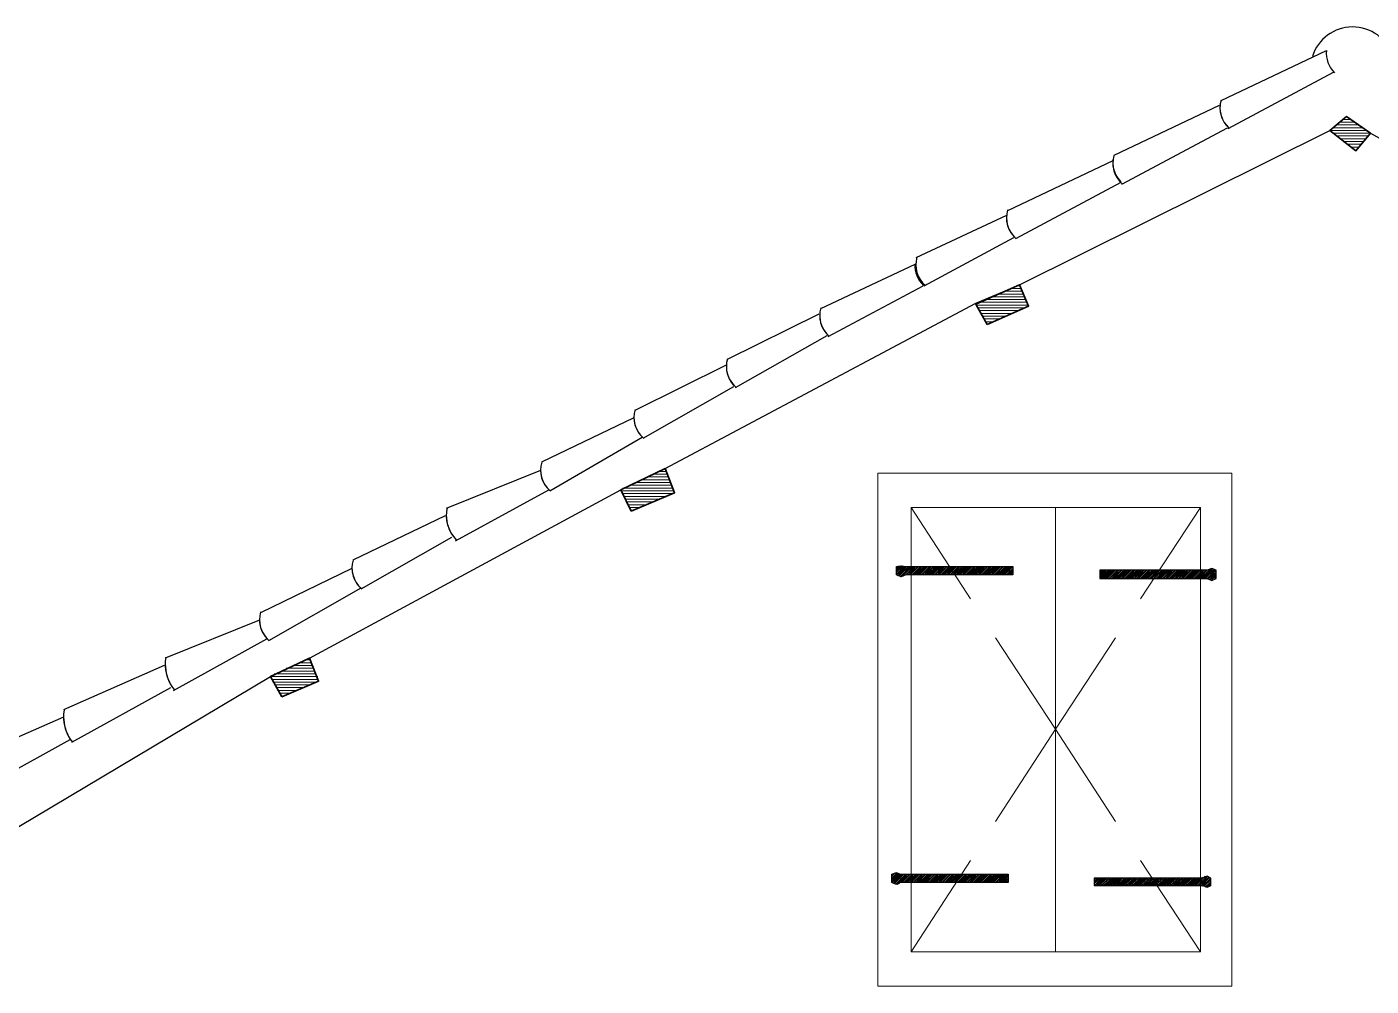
# Model space of a CAD drawing. Header units: millimetres. Extents: x 614825 to 630755, y -821893 to -813822.
# Drawn here: x 620916 to 624976, y -816721 to -813822 of the extents above; entities that cross this region are included whole.
import ezdxf

# ---------------------------------------------------------------- set-up
doc = ezdxf.new("R2010")
doc.units = ezdxf.units.MM
for name, color, linetype, lineweight in [('A-ALV-___-___-EXI', 250, 'Continuous', 25), ('A-COB-___-___-EXI', 250, 'Continuous', 25), ('A-JAN-___-___-EXI', 250, 'Continuous', 25)]:
    doc.layers.add(name, color=color, linetype=linetype, lineweight=lineweight)

msp = doc.modelspace()

# ---------------------------------------------------------------- linework, layer by layer
at = {"layer": 'A-ALV-___-___-EXI', "color": 38, "lineweight": 25, "flags": 128}
msp.add_lwpolyline([(620685.7, -816360.8), (621651.8, -815785.6), (621769.1, -815729.7), (622710.1, -815221.6), (622844.1, -815157.3), (623782.3, -814657.5), (623913.6, -814601.7), (624851.8, -814135.4), (624902, -814093.5), (624974.6, -814143.7), (625884.9, -814649.1), (626002.2, -814710.6), (626990.7, -815199.2), (627116.3, -815269), (628068.5, -815768.8), (628188.5, -815835.9), (629157.5, -816388.7)], dxfattribs=at)
at = {"layer": 'A-COB-___-___-EXI', "color": 38, "lineweight": 25}
for p, q in [((624840.6, -813895.2), (624522.3, -814046)), ((624544.6, -814129.8), (624862.9, -813959.4)), ((624516.7, -814060), (624198.4, -814210.8)), ((624223.5, -814297.3), (624541.8, -814127)), ((624195.6, -814227.5), (623877.3, -814378.3)), ((623902.4, -814462.1), (624220.7, -814291.7)), ((623874.5, -814392.2), (623600.8, -814520.7)), ((623626, -814604.5), (623896.8, -814459.3)), ((623598, -814540.2), (623313.2, -814674.3)), ((623335.6, -814758), (623623.2, -814604.5)), ((623307.6, -814691), (623031.2, -814827.8)), ((623056.3, -814911.6), (623332.8, -814755.2)), ((623028.4, -814844.6), (622752, -814981.4)), ((622777.1, -815065.2), (623050.8, -814908.8)), ((622749.2, -815003.8), (622470, -815137.8)), ((622495.1, -815224.3), (622774.3, -815062.4)), ((622467.2, -815162.9), (622182.4, -815277.4)), ((622210.3, -815375.1), (622492.3, -815221.6)), ((622179.6, -815299.7), (621900.3, -815433.8)), ((621925.5, -815520.3), (622199.1, -815364)), ((621897.5, -815458.9), (621621.1, -815592.9)), ((621646.2, -815676.7), (621925.5, -815517.5)), ((621618.3, -815615.3), (621333.5, -815729.7)), ((621358.6, -815827.5), (621640.7, -815671.1)), ((621330.7, -815752.1), (621026.4, -815886.1)), ((621051.5, -815983.8), (621350.3, -815819.1)), ((621026.4, -815908.5), (620719.2, -816042.5)), ((620744.3, -816143), (621045.9, -815975.5))]:
    msp.add_line(p, q, dxfattribs=at)
at = {"layer": 'A-COB-___-___-EXI', "color": 24, "lineweight": 9}
for p, q in [((624893.7, -814101.9), (624916, -814101.9)), ((624854.6, -814135.4), (624963.5, -814135.4)), ((624860.1, -814127), (624952.3, -814127)), ((624865.7, -814143.7), (624971.8, -814143.7)), ((624871.3, -814118.6), (624938.3, -814118.6)), ((624882.5, -814110.2), (624927.2, -814110.2)), ((624874.1, -814152.1), (624966.3, -814152.1)), ((624885.3, -814160.5), (624957.9, -814160.5)), ((624896.4, -814168.9), (624952.3, -814168.9)), ((624907.6, -814177.2), (624943.9, -814177.2)), ((624918.8, -814185.6), (624935.5, -814185.6)), ((623849.3, -814629.6), (623924.7, -814629.6)), ((623868.9, -814621.2), (623921.9, -814621.2)), ((623885.6, -814612.8), (623919.2, -814612.8)), ((623905.2, -814604.5), (623913.6, -814604.5)), ((623785.1, -814663.1), (623938.7, -814663.1)), ((623790.7, -814671.5), (623927.5, -814671.5)), ((623793.5, -814654.7), (623935.9, -814654.7)), ((623813, -814646.3), (623933.1, -814646.3)), ((623829.8, -814638), (623930.3, -814638)), ((623793.5, -814679.9), (623908, -814679.9)), ((623799.1, -814688.2), (623888.4, -814688.2)), ((623804.7, -814696.6), (623871.7, -814696.6)), ((623807.5, -814705), (623852.1, -814705)), ((623813, -814713.4), (623832.6, -814713.4)), ((622841.3, -815157.3), (622844.1, -815157.3)), ((622752, -815199.2), (622860.9, -815199.2)), ((622768.7, -815190.8), (622858.1, -815190.8)), ((622788.3, -815182.5), (622852.5, -815182.5)), ((622805, -815174.1), (622849.7, -815174.1)), ((622824.6, -815165.7), (622846.9, -815165.7)), ((622712.9, -815224.3), (622869.3, -815224.3)), ((622715.7, -815216), (622866.5, -815216)), ((622715.7, -815232.7), (622866.5, -815232.7)), ((622718.5, -815241.1), (622846.9, -815241.1)), ((622735.2, -815207.6), (622863.7, -815207.6)), ((622724.1, -815249.5), (622824.6, -815249.5)), ((622726.8, -815257.9), (622805, -815257.9)), ((622732.4, -815266.2), (622785.5, -815266.2)), ((622735.2, -815274.6), (622765.9, -815274.6)), ((622740.8, -815283), (622746.4, -815283)), ((621682.5, -815768.8), (621785.8, -815768.8)), ((621699.3, -815760.5), (621783.1, -815760.5)), ((621718.8, -815752.1), (621777.5, -815752.1)), ((621735.6, -815743.7), (621774.7, -815743.7)), ((621755.1, -815735.3), (621771.9, -815735.3)), ((621651.8, -815785.6), (621794.2, -815785.6)), ((621657.4, -815794), (621797, -815794)), ((621660.2, -815802.3), (621788.6, -815802.3)), ((621663, -815777.2), (621788.6, -815777.2)), ((621665.8, -815810.7), (621769.1, -815810.7)), ((621668.6, -815819.1), (621746.8, -815819.1)), ((621674.2, -815827.5), (621727.2, -815827.5)), ((621679.7, -815835.9), (621707.7, -815835.9)), ((621682.5, -815844.2), (621688.1, -815844.2))]:
    msp.add_line(p, q, dxfattribs=at)
at = {"layer": 'A-COB-___-___-EXI', "color": 28, "lineweight": 35, "flags": 128}
for points in [[(624851.8, -814135.4), (624930, -814196.8), (624974.6, -814143.7), (624902, -814093.5)], [(623815.8, -814721.7), (623782.3, -814660.3), (623913.6, -814601.7), (623941.5, -814665.9)], [(622740.8, -815285.8), (622710.1, -815221.6), (622844.1, -815157.3), (622872, -815229.9)], [(621685.3, -815847), (621651.8, -815785.6), (621769.1, -815729.7), (621797, -815799.6)]]:
    msp.add_lwpolyline(points, close=True, dxfattribs=at)
at = {"layer": 'A-COB-___-___-EXI', "color": 38, "lineweight": 25}
msp.add_open_spline([(625041.2, -813911), (625024.2, -813858.1), (624975.1, -813822.4), (624919.5, -813822.6), (624864.1, -813822.9), (624815.2, -813859.1), (624798.7, -813912.1)], degree=3, knots=[0, 0, 0, 0, 1, 1, 1, 2, 2, 2, 2], dxfattribs=at)
for points in [[(624841.1, -813894), (624838.5, -813918.8), (624847.3, -813943.4), (624865.3, -813960.9)], [(624523, -814043.4), (624513.7, -814074.5), (624523.4, -814108.1), (624548.1, -814129.3)], [(624520, -814058.8), (624517.4, -814083.6), (624526.2, -814108.2), (624544.2, -814125.7)], [(624199.1, -814211), (624189.8, -814242), (624199.5, -814275.6), (624224.2, -814296.8)], [(624196.1, -814223.5), (624193.5, -814248.3), (624202.3, -814272.9), (624220.2, -814290.4)], [(623878, -814375.7), (623868.7, -814406.8), (623878.4, -814440.4), (623903.1, -814461.6)], [(623874.9, -814391.1), (623872.4, -814415.9), (623881.2, -814440.5), (623899.1, -814457.9)], [(623604.3, -814518.1), (623595, -814549.2), (623604.8, -814582.8), (623629.5, -814604)], [(623598.3, -814538.7), (623596.4, -814563.2), (623606.2, -814587.1), (623624.3, -814603.5)], [(623313.9, -814671.7), (623304.6, -814702.7), (623314.4, -814736.3), (623339.1, -814757.5)], [(623310.7, -814690.6), (623309.3, -814713.9), (623317.9, -814736.7), (623334.4, -814753.2)], [(623031.9, -814825.3), (623022.6, -814856.3), (623032.4, -814889.9), (623057, -814911.1)], [(623028.6, -814844.2), (623027.2, -814867.5), (623035.9, -814890.3), (623052.4, -814906.8)], [(622752.7, -814978.8), (622743.4, -815009.9), (622753.1, -815043.5), (622777.8, -815064.7)], [(622749.2, -815002.4), (622749.2, -815025.2), (622758.7, -815046.9), (622775.2, -815062.5)], [(622470.7, -815138), (622461.3, -815169.1), (622471.1, -815202.7), (622495.8, -815223.9)], [(622467.2, -815161.5), (622467.2, -815184.3), (622476.7, -815206.1), (622493.2, -815221.7)], [(622184.9, -815274.8), (622177, -815309.8), (622187.5, -815346.5), (622212.6, -815372)], [(622182.4, -815298.3), (622182.4, -815320.9), (622189.6, -815342.9), (622203.3, -815361)], [(621901, -815434), (621891.7, -815465), (621901.5, -815498.6), (621926.2, -815519.8)], [(621897.5, -815457.5), (621897.5, -815480.3), (621907.1, -815502.1), (621923.6, -815517.7)], [(621621.8, -815590.3), (621612.5, -815621.4), (621622.3, -815655), (621646.9, -815676.2)], [(621618.3, -815613.9), (621618.3, -815634.8), (621626.2, -815655), (621640.7, -815670.2)], [(621335.4, -815726.6), (621329.3, -815761.5), (621338.4, -815797.4), (621360.5, -815825.1)], [(621333.5, -815748.6), (621333.7, -815772.2), (621340.5, -815795.3), (621353.3, -815815.2)], [(621028.2, -815885.8), (621022.2, -815920.7), (621031.2, -815956.5), (621053.3, -815984.3)], [(621026.4, -815907.8), (621026.6, -815931.4), (621033.3, -815954.5), (621046.1, -815974.4)]]:
    msp.add_open_spline(points, degree=3, dxfattribs=at)
at = {"layer": 'A-JAN-___-___-EXI', "color": 18, "lineweight": 9}
for p, q in [((623586.9, -815274.6), (623765.6, -815551)), ((624022.5, -816617.7), (624022.5, -815274.6)), ((624279.4, -815551), (624460.9, -815274.6)), ((623765.6, -816341.3), (623586.9, -816617.7)), ((624460.9, -816617.7), (624279.4, -816341.3))]:
    msp.add_line(p, q, dxfattribs=at)
at = {"layer": 'A-JAN-___-___-EXI', "color": 253, "lineweight": 9}
for p, q in [((623542.2, -815458.9), (623550.6, -815450.5)), ((623542.2, -815461.7), (623556.2, -815450.5)), ((623542.2, -815467.3), (623558.9, -815450.5)), ((623542.2, -815470.1), (623561.7, -815450.5)), ((623542.2, -815456.1), (623542.2, -815453.3)), ((623542.2, -815475.7), (623564.5, -815453.3)), ((623542.2, -815478.4), (623567.3, -815453.3)), ((623545, -815481.2), (623570.1, -815453.3)), ((623547.8, -815481.2), (623572.9, -815453.3)), ((623550.6, -815481.2), (623578.5, -815453.3)), ((623553.4, -815484), (623570.1, -815467.3)), ((623556.2, -815484), (623586.9, -815453.3)), ((623561.7, -815481.2), (623589.7, -815453.3)), ((623570.1, -815464.5), (623581.3, -815453.3)), ((623570.1, -815478.4), (623595.2, -815453.3)), ((623572.9, -815478.4), (623598, -815453.3)), ((623578.5, -815478.4), (623600.8, -815453.3)), ((623581.3, -815478.4), (623606.4, -815453.3)), ((623584.1, -815478.4), (623609.2, -815453.3)), ((623589.7, -815478.4), (623614.8, -815453.3)), ((623592.5, -815478.4), (623617.6, -815453.3)), ((623598, -815478.4), (623620.4, -815453.3)), ((623600.8, -815478.4), (623626, -815453.3)), ((623603.6, -815478.4), (623628.8, -815453.3)), ((623609.2, -815478.4), (623634.3, -815453.3)), ((623612, -815478.4), (623637.1, -815453.3)), ((623617.6, -815478.4), (623642.7, -815453.3)), ((623620.4, -815478.4), (623645.5, -815453.3)), ((623626, -815478.4), (623648.3, -815453.3)), ((623628.8, -815478.4), (623653.9, -815453.3)), ((623631.5, -815478.4), (623645.5, -815467.3)), ((623637.1, -815478.4), (623662.3, -815453.3)), ((623639.9, -815478.4), (623665.1, -815453.3)), ((623645.5, -815464.5), (623656.7, -815453.3)), ((623645.5, -815478.4), (623667.8, -815453.3)), ((623648.3, -815478.4), (623673.4, -815453.3)), ((623651.1, -815478.4), (623676.2, -815453.3)), ((623656.7, -815478.4), (623681.8, -815453.3)), ((623659.5, -815478.4), (623684.6, -815453.3)), ((623665.1, -815478.4), (623687.4, -815453.3)), ((623667.8, -815478.4), (623693, -815453.3)), ((623670.6, -815478.4), (623695.8, -815453.3)), ((623676.2, -815478.4), (623701.4, -815453.3)), ((623679, -815478.4), (623704.1, -815453.3)), ((623684.6, -815478.4), (623709.7, -815453.3)), ((623687.4, -815478.4), (623712.5, -815453.3)), ((623693, -815478.4), (623715.3, -815453.3)), ((623695.8, -815478.4), (623720.9, -815453.3)), ((623698.6, -815478.4), (623723.7, -815453.3)), ((623704.1, -815478.4), (623729.3, -815453.3)), ((623706.9, -815478.4), (623732.1, -815453.3)), ((623712.5, -815478.4), (623734.9, -815453.3)), ((623715.3, -815478.4), (623740.4, -815453.3)), ((623718.1, -815478.4), (623729.3, -815467.3)), ((623723.7, -815478.4), (623748.8, -815453.3)), ((623726.5, -815478.4), (623751.6, -815453.3)), ((623732.1, -815467.3), (623743.2, -815453.3)), ((623732.1, -815478.4), (623757.2, -815453.3)), ((623734.9, -815478.4), (623760, -815453.3)), ((623740.4, -815478.4), (623762.8, -815453.3)), ((623743.2, -815478.4), (623768.4, -815453.3)), ((623746, -815478.4), (623771.2, -815453.3)), ((623751.6, -815478.4), (623776.7, -815453.3)), ((623754.4, -815478.4), (623779.5, -815453.3)), ((623760, -815478.4), (623782.3, -815453.3)), ((623762.8, -815478.4), (623787.9, -815453.3)), ((623765.6, -815478.4), (623790.7, -815453.3)), ((623771.2, -815478.4), (623796.3, -815453.3)), ((623774, -815478.4), (623799.1, -815453.3)), ((623779.5, -815478.4), (623801.9, -815453.3)), ((623782.3, -815478.4), (623807.5, -815453.3)), ((623787.9, -815478.4), (623810.3, -815453.3)), ((623790.7, -815478.4), (623815.8, -815453.3)), ((623793.5, -815478.4), (623818.6, -815453.3)), ((623799.1, -815478.4), (623824.2, -815453.3)), ((623801.9, -815478.4), (623813, -815467.3)), ((623807.5, -815478.4), (623829.8, -815453.3)), ((623810.3, -815478.4), (623835.4, -815453.3)), ((623813, -815478.4), (623838.2, -815453.3)), ((623815.8, -815464.5), (623827, -815453.3)), ((623818.6, -815478.4), (623843.8, -815453.3)), ((623821.4, -815478.4), (623846.6, -815453.3)), ((623827, -815478.4), (623849.3, -815453.3)), ((623829.8, -815478.4), (623854.9, -815453.3)), ((623832.6, -815478.4), (623857.7, -815453.3)), ((623838.2, -815478.4), (623863.3, -815453.3)), ((623841, -815478.4), (623866.1, -815453.3)), ((623846.6, -815478.4), (623871.7, -815453.3)), ((623849.3, -815478.4), (623874.5, -815453.3)), ((623854.9, -815478.4), (623877.3, -815453.3)), ((623860.5, -815478.4), (623885.6, -815453.3)), ((623866.1, -815478.4), (623891.2, -815453.3)), ((623868.9, -815478.4), (623894, -815453.3)), ((623874.5, -815478.4), (623894, -815458.9)), ((623877.3, -815478.4), (623894, -815461.7)), ((623880.1, -815478.4), (623894, -815467.3)), ((623885.6, -815478.4), (623894, -815470.1)), ((623888.4, -815478.4), (623894, -815475.7)), ((624156.5, -815470.1), (624162.1, -815464.5)), ((624156.5, -815478.4), (624167.7, -815464.5)), ((624156.5, -815481.2), (624173.2, -815464.5)), ((624156.5, -815486.8), (624176, -815464.5)), ((624156.5, -815489.6), (624181.6, -815464.5)), ((624159.3, -815489.6), (624184.4, -815464.5)), ((624167.7, -815489.6), (624192.8, -815464.5)), ((624173.2, -815489.6), (624195.6, -815464.5)), ((624176, -815489.6), (624201.2, -815464.5)), ((624178.8, -815489.6), (624204, -815464.5)), ((624184.4, -815489.6), (624209.5, -815464.5)), ((624187.2, -815489.6), (624212.3, -815464.5)), ((624192.8, -815489.6), (624215.1, -815464.5)), ((624195.6, -815489.6), (624220.7, -815464.5)), ((624198.4, -815489.6), (624223.5, -815464.5)), ((624204, -815489.6), (624229.1, -815464.5)), ((624206.8, -815489.6), (624231.9, -815464.5)), ((624212.3, -815489.6), (624237.5, -815464.5)), ((624215.1, -815489.6), (624240.3, -815464.5)), ((624220.7, -815489.6), (624243.1, -815464.5)), ((624223.5, -815489.6), (624234.7, -815478.4)), ((624226.3, -815489.6), (624251.4, -815464.5)), ((624231.9, -815489.6), (624257, -815464.5)), ((624234.7, -815489.6), (624259.8, -815464.5)), ((624237.5, -815475.7), (624248.6, -815464.5)), ((624240.3, -815489.6), (624262.6, -815464.5)), ((624243.1, -815489.6), (624268.2, -815464.5)), ((624245.8, -815489.6), (624271, -815464.5)), ((624251.4, -815489.6), (624276.6, -815464.5)), ((624254.2, -815489.6), (624279.4, -815464.5)), ((624259.8, -815489.6), (624282.1, -815464.5)), ((624262.6, -815489.6), (624287.7, -815464.5)), ((624268.2, -815489.6), (624290.5, -815464.5)), ((624271, -815489.6), (624296.1, -815464.5)), ((624273.8, -815489.6), (624298.9, -815464.5)), ((624279.4, -815489.6), (624304.5, -815464.5)), ((624282.1, -815489.6), (624307.3, -815464.5)), ((624287.7, -815489.6), (624310.1, -815464.5)), ((624290.5, -815489.6), (624315.7, -815464.5)), ((624293.3, -815489.6), (624318.4, -815464.5)), ((624298.9, -815489.6), (624324, -815464.5)), ((624301.7, -815489.6), (624326.8, -815464.5)), ((624307.3, -815489.6), (624318.4, -815478.4)), ((624310.1, -815489.6), (624335.2, -815464.5)), ((624312.9, -815489.6), (624338, -815464.5)), ((624318.4, -815475.7), (624329.6, -815464.5)), ((624318.4, -815489.6), (624343.6, -815464.5)), ((624321.2, -815489.6), (624346.4, -815464.5)), ((624326.8, -815489.6), (624352, -815464.5)), ((624329.6, -815489.6), (624354.7, -815464.5)), ((624335.2, -815489.6), (624357.5, -815464.5)), ((624338, -815489.6), (624363.1, -815464.5)), ((624340.8, -815489.6), (624365.9, -815464.5)), ((624346.4, -815489.6), (624371.5, -815464.5)), ((624349.2, -815489.6), (624374.3, -815464.5)), ((624354.7, -815489.6), (624377.1, -815464.5)), ((624357.5, -815489.6), (624382.7, -815464.5)), ((624360.3, -815489.6), (624385.5, -815464.5)), ((624365.9, -815489.6), (624391, -815464.5)), ((624368.7, -815489.6), (624393.8, -815464.5)), ((624374.3, -815489.6), (624399.4, -815464.5)), ((624377.1, -815489.6), (624402.2, -815464.5)), ((624382.7, -815489.6), (624405, -815464.5)), ((624385.5, -815489.6), (624410.6, -815464.5)), ((624393.8, -815489.6), (624405, -815478.4)), ((624396.6, -815489.6), (624421.8, -815464.5)), ((624402.2, -815489.6), (624424.6, -815464.5)), ((624405, -815475.7), (624419, -815464.5)), ((624405, -815489.6), (624430.1, -815464.5)), ((624407.8, -815489.6), (624432.9, -815464.5)), ((624413.4, -815489.6), (624438.5, -815464.5)), ((624416.2, -815489.6), (624441.3, -815464.5)), ((624421.8, -815489.6), (624444.1, -815464.5)), ((624424.6, -815489.6), (624449.7, -815464.5)), ((624427.3, -815489.6), (624452.5, -815464.5)), ((624432.9, -815489.6), (624458.1, -815464.5)), ((624435.7, -815489.6), (624460.9, -815464.5)), ((624441.3, -815489.6), (624466.4, -815464.5)), ((624444.1, -815489.6), (624469.2, -815464.5)), ((624449.7, -815489.6), (624472, -815464.5)), ((624452.5, -815489.6), (624477.6, -815464.5)), ((624455.3, -815489.6), (624480.4, -815464.5)), ((624460.9, -815489.6), (624488.8, -815461.7)), ((624472, -815489.6), (624499.9, -815461.7)), ((624474.8, -815489.6), (624502.7, -815461.7)), ((624480.4, -815489.6), (624505.5, -815464.5)), ((624483.2, -815489.6), (624508.3, -815464.5)), ((624486, -815489.6), (624508.3, -815470.1)), ((624488.8, -815492.4), (624508.3, -815472.9)), ((624491.6, -815492.4), (624508.3, -815478.4)), ((624494.4, -815492.4), (624508.3, -815481.2)), ((624502.7, -815489.6), (624508.3, -815484)), ((623528.2, -816388.7), (623536.6, -816380.3)), ((623528.2, -816394.3), (623542.2, -816380.3)), ((623528.2, -816397.1), (623545, -816380.3)), ((623528.2, -816402.7), (623547.8, -816380.3)), ((623528.2, -816385.9), (623531, -816383.1)), ((623528.2, -816405.5), (623550.6, -816383.1)), ((623528.2, -816408.3), (623553.4, -816383.1)), ((623531, -816411.1), (623556.2, -816383.1)), ((623533.8, -816411.1), (623561.7, -816383.1)), ((623536.6, -816411.1), (623564.5, -816383.1)), ((623539.4, -816413.9), (623556.2, -816397.1)), ((623545, -816413.9), (623572.9, -816383.1)), ((623550.6, -816411.1), (623575.7, -816383.1)), ((623556.2, -816408.3), (623581.3, -816383.1)), ((623558.9, -816394.3), (623570.1, -816383.1)), ((623558.9, -816408.3), (623584.1, -816383.1)), ((623564.5, -816408.3), (623589.7, -816383.1)), ((623567.3, -816408.3), (623592.5, -816383.1)), ((623572.9, -816408.3), (623595.2, -816383.1)), ((623575.7, -816408.3), (623600.8, -816383.1)), ((623581.3, -816408.3), (623603.6, -816383.1)), ((623584.1, -816408.3), (623609.2, -816383.1)), ((623586.9, -816408.3), (623612, -816383.1)), ((623592.5, -816408.3), (623617.6, -816383.1)), ((623595.2, -816408.3), (623620.4, -816383.1)), ((623600.8, -816408.3), (623623.2, -816383.1)), ((623603.6, -816408.3), (623628.8, -816383.1)), ((623606.4, -816408.3), (623631.5, -816383.1)), ((623612, -816408.3), (623637.1, -816383.1)), ((623614.8, -816408.3), (623639.9, -816383.1)), ((623620.4, -816408.3), (623631.5, -816397.1)), ((623623.2, -816408.3), (623648.3, -816383.1)), ((623626, -816408.3), (623651.1, -816383.1)), ((623631.5, -816394.3), (623642.7, -816383.1)), ((623631.5, -816408.3), (623656.7, -816383.1)), ((623634.3, -816408.3), (623659.5, -816383.1)), ((623639.9, -816408.3), (623665.1, -816383.1)), ((623642.7, -816408.3), (623667.8, -816383.1)), ((623648.3, -816408.3), (623670.6, -816383.1)), ((623651.1, -816408.3), (623676.2, -816383.1)), ((623653.9, -816408.3), (623679, -816383.1)), ((623659.5, -816408.3), (623684.6, -816383.1)), ((623662.3, -816408.3), (623687.4, -816383.1)), ((623667.8, -816408.3), (623690.2, -816383.1)), ((623670.6, -816408.3), (623695.8, -816383.1)), ((623673.4, -816408.3), (623698.6, -816383.1)), ((623679, -816408.3), (623704.1, -816383.1)), ((623681.8, -816408.3), (623706.9, -816383.1)), ((623687.4, -816408.3), (623712.5, -816383.1)), ((623690.2, -816408.3), (623715.3, -816383.1)), ((623695.8, -816408.3), (623718.1, -816383.1)), ((623698.6, -816408.3), (623723.7, -816383.1)), ((623701.4, -816408.3), (623715.3, -816397.1)), ((623709.7, -816408.3), (623734.9, -816383.1)), ((623715.3, -816394.3), (623726.5, -816383.1)), ((623715.3, -816408.3), (623737.7, -816383.1)), ((623718.1, -816408.3), (623743.2, -816383.1)), ((623720.9, -816408.3), (623746, -816383.1)), ((623726.5, -816408.3), (623751.6, -816383.1)), ((623729.3, -816408.3), (623754.4, -816383.1)), ((623734.9, -816408.3), (623757.2, -816383.1)), ((623737.7, -816408.3), (623762.8, -816383.1)), ((623740.4, -816408.3), (623765.6, -816383.1)), ((623746, -816408.3), (623771.2, -816383.1)), ((623748.8, -816408.3), (623774, -816383.1)), ((623754.4, -816408.3), (623779.5, -816383.1)), ((623757.2, -816408.3), (623782.3, -816383.1)), ((623762.8, -816408.3), (623785.1, -816383.1)), ((623765.6, -816408.3), (623790.7, -816383.1)), ((623768.4, -816408.3), (623793.5, -816383.1)), ((623774, -816408.3), (623799.1, -816383.1)), ((623776.7, -816408.3), (623801.9, -816383.1)), ((623782.3, -816408.3), (623804.7, -816383.1)), ((623785.1, -816408.3), (623810.3, -816383.1)), ((623787.9, -816408.3), (623799.1, -816397.1)), ((623793.5, -816408.3), (623818.6, -816383.1)), ((623796.3, -816408.3), (623821.4, -816383.1)), ((623801.9, -816397.1), (623813, -816383.1)), ((623801.9, -816408.3), (623827, -816383.1)), ((623804.7, -816408.3), (623829.8, -816383.1)), ((623810.3, -816408.3), (623832.6, -816383.1)), ((623813, -816408.3), (623838.2, -816383.1)), ((623815.8, -816408.3), (623841, -816383.1)), ((623821.4, -816408.3), (623846.6, -816383.1)), ((623824.2, -816408.3), (623849.3, -816383.1)), ((623829.8, -816408.3), (623852.1, -816383.1)), ((623832.6, -816408.3), (623857.7, -816383.1)), ((623835.4, -816408.3), (623860.5, -816383.1)), ((623841, -816408.3), (623866.1, -816383.1)), ((623849.3, -816408.3), (623871.7, -816383.1)), ((623852.1, -816408.3), (623877.3, -816383.1)), ((623857.7, -816408.3), (623880.1, -816385.9)), ((623860.5, -816408.3), (623880.1, -816388.7)), ((623863.3, -816408.3), (623880.1, -816394.3)), ((623871.7, -816408.3), (623880.1, -816402.7)), ((623877.3, -816408.3), (623880.1, -816405.5)), ((624139.7, -816397.1), (624145.3, -816394.3)), ((624139.7, -816399.9), (624148.1, -816394.3)), ((624139.7, -816408.3), (624156.5, -816394.3)), ((624139.7, -816411.1), (624159.3, -816394.3)), ((624139.7, -816416.6), (624164.9, -816394.3)), ((624142.5, -816416.6), (624167.7, -816394.3)), ((624148.1, -816416.6), (624170.5, -816394.3)), ((624153.7, -816416.6), (624178.8, -816394.3)), ((624159.3, -816416.6), (624184.4, -816394.3)), ((624162.1, -816416.6), (624187.2, -816394.3)), ((624167.7, -816416.6), (624192.8, -816394.3)), ((624170.5, -816416.6), (624195.6, -816394.3)), ((624176, -816416.6), (624198.4, -816394.3)), ((624178.8, -816416.6), (624204, -816394.3)), ((624181.6, -816416.6), (624206.8, -816394.3)), ((624187.2, -816416.6), (624212.3, -816394.3)), ((624190, -816416.6), (624215.1, -816394.3)), ((624195.6, -816416.6), (624217.9, -816394.3)), ((624198.4, -816416.6), (624223.5, -816394.3)), ((624201.2, -816416.6), (624226.3, -816394.3)), ((624206.8, -816416.6), (624217.9, -816405.5)), ((624209.5, -816416.6), (624234.7, -816394.3)), ((624215.1, -816416.6), (624237.5, -816394.3)), ((624217.9, -816416.6), (624243.1, -816394.3)), ((624220.7, -816405.5), (624231.9, -816394.3)), ((624220.7, -816416.6), (624245.8, -816394.3)), ((624226.3, -816416.6), (624251.4, -816394.3)), ((624229.1, -816416.6), (624254.2, -816394.3)), ((624234.7, -816416.6), (624259.8, -816394.3)), ((624237.5, -816416.6), (624262.6, -816394.3)), ((624243.1, -816416.6), (624265.4, -816394.3)), ((624245.8, -816416.6), (624271, -816394.3)), ((624248.6, -816416.6), (624273.8, -816394.3)), ((624254.2, -816416.6), (624279.4, -816394.3)), ((624257, -816416.6), (624282.1, -816394.3)), ((624262.6, -816416.6), (624284.9, -816394.3)), ((624265.4, -816416.6), (624290.5, -816394.3)), ((624268.2, -816416.6), (624293.3, -816394.3)), ((624273.8, -816416.6), (624298.9, -816394.3)), ((624276.6, -816416.6), (624301.7, -816394.3)), ((624282.1, -816416.6), (624307.3, -816394.3)), ((624284.9, -816416.6), (624310.1, -816394.3)), ((624290.5, -816416.6), (624301.7, -816405.5)), ((624293.3, -816416.6), (624304.5, -816408.3)), ((624296.1, -816416.6), (624321.2, -816394.3)), ((624301.7, -816416.6), (624326.8, -816394.3)), ((624304.5, -816416.6), (624329.6, -816394.3)), ((624310.1, -816416.6), (624332.4, -816394.3)), ((624312.9, -816416.6), (624338, -816394.3)), ((624315.7, -816416.6), (624340.8, -816394.3)), ((624321.2, -816416.6), (624346.4, -816394.3)), ((624324, -816416.6), (624349.2, -816394.3)), ((624329.6, -816416.6), (624354.7, -816394.3)), ((624332.4, -816416.6), (624357.5, -816394.3)), ((624338, -816416.6), (624360.3, -816394.3)), ((624340.8, -816416.6), (624365.9, -816394.3)), ((624343.6, -816416.6), (624368.7, -816394.3)), ((624349.2, -816416.6), (624374.3, -816394.3)), ((624352, -816416.6), (624377.1, -816394.3)), ((624357.5, -816416.6), (624379.9, -816394.3)), ((624360.3, -816416.6), (624385.5, -816394.3)), ((624363.1, -816416.6), (624388.3, -816394.3)), ((624368.7, -816416.6), (624393.8, -816394.3)), ((624371.5, -816416.6), (624396.6, -816394.3)), ((624377.1, -816416.6), (624388.3, -816405.5)), ((624379.9, -816416.6), (624405, -816394.3)), ((624382.7, -816416.6), (624407.8, -816394.3)), ((624388.3, -816416.6), (624413.4, -816394.3)), ((624391, -816405.5), (624399.4, -816394.3)), ((624391, -816416.6), (624416.2, -816394.3)), ((624396.6, -816416.6), (624421.8, -816394.3)), ((624399.4, -816416.6), (624424.6, -816394.3)), ((624405, -816416.6), (624427.3, -816394.3)), ((624407.8, -816416.6), (624432.9, -816394.3)), ((624410.6, -816416.6), (624435.7, -816394.3)), ((624416.2, -816416.6), (624441.3, -816394.3)), ((624419, -816416.6), (624444.1, -816394.3)), ((624424.6, -816416.6), (624446.9, -816394.3)), ((624427.3, -816416.6), (624452.5, -816394.3)), ((624430.1, -816416.6), (624455.3, -816394.3)), ((624435.7, -816416.6), (624460.9, -816394.3)), ((624438.5, -816416.6), (624463.6, -816394.3)), ((624444.1, -816416.6), (624469.2, -816391.5)), ((624446.9, -816416.6), (624474.8, -816388.7)), ((624455.3, -816416.6), (624483.2, -816388.7)), ((624458.1, -816416.6), (624486, -816391.5)), ((624463.6, -816416.6), (624488.8, -816391.5)), ((624466.4, -816419.4), (624491.6, -816394.3)), ((624469.2, -816419.4), (624491.6, -816397.1)), ((624472, -816419.4), (624491.6, -816399.9)), ((624474.8, -816422.2), (624491.6, -816405.5)), ((624477.6, -816422.2), (624491.6, -816408.3)), ((624483.2, -816422.2), (624491.6, -816411.1)), ((624488.8, -816419.4), (624491.6, -816416.6))]:
    msp.add_line(p, q, dxfattribs=at)
at = {"layer": 'A-JAN-___-___-EXI', "color": 248, "lineweight": 15, "flags": 128}
for points in [[(623486.3, -815171.3), (624555.8, -815171.3), (624555.8, -816721), (623486.3, -816721)], [(623586.9, -815274.6), (624460.9, -815274.6), (624460.9, -816617.7), (623586.9, -816617.7)]]:
    msp.add_lwpolyline(points, close=True, dxfattribs=at)
at = {"layer": 'A-JAN-___-___-EXI', "color": 38, "lineweight": 25, "flags": 128}
for points in [[(623570.1, -815478.4), (623556.2, -815484), (623542.2, -815478.4), (623542.2, -815453.3), (623556.2, -815450.5), (623570.1, -815453.3), (623894, -815453.3), (623894, -815478.4)], [(624480.4, -815489.6), (624494.4, -815495.2), (624508.3, -815489.6), (624508.3, -815464.5), (624494.4, -815458.9), (624480.4, -815464.5), (624156.5, -815464.5), (624156.5, -815489.6)], [(623553.4, -816408.3), (623542.2, -816413.9), (623528.2, -816408.3), (623528.2, -816383.1), (623542.2, -816377.6), (623553.4, -816383.1), (623880.1, -816383.1), (623880.1, -816408.3)], [(624466.4, -816416.6), (624480.4, -816422.2), (624491.6, -816416.6), (624491.6, -816394.3), (624480.4, -816388.7), (624466.4, -816394.3), (624139.7, -816394.3), (624139.7, -816416.6)]]:
    msp.add_lwpolyline(points, close=True, dxfattribs=at)
at = {"layer": 'A-JAN-___-___-EXI', "color": 38, "lineweight": 25}
for points in [[(623857.7, -815478.4), (623882.8, -815453.3), (623882.8, -815478.4)], [(624156.5, -815472.9), (624164.9, -815464.5), (624164.9, -815489.6), (624190, -815464.5)], [(623843.8, -816408.3), (623868.9, -816383.1), (623868.9, -816408.3), (623880.1, -816397.1)], [(624139.7, -816405.5), (624150.9, -816394.3), (624150.9, -816416.6), (624176, -816394.3)]]:
    msp.add_lwpolyline(points, dxfattribs=at)
at = {"layer": 'A-JAN-___-___-EXI', "color": 253, "lineweight": 9, "flags": 128}
for points in [[(624388.3, -815489.6), (624402.2, -815475.7), (624413.4, -815464.5)], [(624463.6, -815489.6), (624477.6, -815475.7), (624494.4, -815458.9)], [(624469.2, -815489.6), (624480.4, -815478.4), (624497.2, -815458.9)], [(623706.9, -816408.3), (623718.1, -816397.1), (623732.1, -816383.1)], [(624318.4, -816394.3), (624304.5, -816405.5), (624312.9, -816394.3)], [(624452.5, -816416.6), (624463.6, -816405.5), (624480.4, -816388.7)]]:
    msp.add_lwpolyline(points, dxfattribs=at)
at = {"layer": 'A-JAN-___-___-EXI', "color": 18, "lineweight": 9, "flags": 128}
for points in [[(623841, -815668.3), (624022.5, -815944.8), (623841, -816224)], [(624204, -816224), (624022.5, -815944.8), (624204, -815668.3)]]:
    msp.add_lwpolyline(points, dxfattribs=at)
at = {"layer": 'A-JAN-___-___-EXI', "color": 38, "lineweight": 25}
for points in [[(623570.1, -815465.9), (623570.1, -815466.6), (623570.8, -815467.3), (623571.5, -815467.3), (623572.2, -815467.3), (623572.9, -815466.6), (623572.9, -815465.9), (623572.9, -815465.1), (623572.2, -815464.5), (623571.5, -815464.5), (623570.8, -815464.5), (623570.1, -815465.1), (623570.1, -815465.9)], [(623645.5, -815465.9), (623645.5, -815466.6), (623646.2, -815467.3), (623646.9, -815467.3), (623647.6, -815467.3), (623648.3, -815466.6), (623648.3, -815465.9), (623648.3, -815465.1), (623647.6, -815464.5), (623646.9, -815464.5), (623646.2, -815464.5), (623645.5, -815465.1), (623645.5, -815465.9)], [(623732.1, -815465.9), (623732.1, -815466.6), (623732.8, -815467.3), (623733.5, -815467.3), (623734.2, -815467.3), (623734.9, -815466.6), (623734.9, -815465.9), (623734.9, -815465.1), (623734.2, -815464.5), (623733.5, -815464.5), (623732.8, -815464.5), (623732.1, -815465.1), (623732.1, -815465.9)], [(623815.8, -815465.9), (623815.8, -815466.6), (623816.5, -815467.3), (623817.2, -815467.3), (623817.9, -815467.3), (623818.6, -815466.6), (623818.6, -815465.9), (623818.6, -815465.1), (623817.9, -815464.5), (623817.2, -815464.5), (623816.5, -815464.5), (623815.8, -815465.1), (623815.8, -815465.9)], [(624237.5, -815474.3), (624237.5, -815473.5), (624236.8, -815472.9), (624236.1, -815472.9), (624235.4, -815472.9), (624234.7, -815473.5), (624234.7, -815474.3), (624234.7, -815475), (624235.4, -815475.7), (624236.1, -815475.7), (624236.8, -815475.7), (624237.5, -815475), (624237.5, -815474.3)], [(624321.2, -815474.3), (624321.2, -815473.5), (624320.5, -815472.9), (624319.8, -815472.9), (624319.1, -815472.9), (624318.4, -815473.5), (624318.4, -815474.3), (624318.4, -815475), (624319.1, -815475.7), (624319.8, -815475.7), (624320.5, -815475.7), (624321.2, -815475), (624321.2, -815474.3)], [(624405, -815474.3), (624405, -815473.5), (624404.3, -815472.9), (624403.6, -815472.9), (624402.9, -815472.9), (624402.2, -815473.5), (624402.2, -815474.3), (624402.2, -815475), (624402.9, -815475.7), (624403.6, -815475.7), (624404.3, -815475.7), (624405, -815475), (624405, -815474.3)], [(624480.4, -815474.3), (624480.4, -815473.5), (624479.7, -815472.9), (624479, -815472.9), (624478.3, -815472.9), (624477.6, -815473.5), (624477.6, -815474.3), (624477.6, -815475), (624478.3, -815475.7), (624479, -815475.7), (624479.7, -815475.7), (624480.4, -815475), (624480.4, -815474.3)], [(623556.2, -816395.7), (623556.2, -816396.5), (623556.9, -816397.1), (623557.5, -816397.1), (623558.2, -816397.1), (623558.9, -816396.5), (623558.9, -816395.7), (623558.9, -816394.9), (623558.2, -816394.3), (623557.5, -816394.3), (623556.9, -816394.3), (623556.2, -816394.9), (623556.2, -816395.7)], [(623631.5, -816395.7), (623631.5, -816396.5), (623632.2, -816397.1), (623632.9, -816397.1), (623633.6, -816397.1), (623634.3, -816396.5), (623634.3, -816395.7), (623634.3, -816394.9), (623633.6, -816394.3), (623632.9, -816394.3), (623632.2, -816394.3), (623631.5, -816394.9), (623631.5, -816395.7)], [(623715.3, -816395.7), (623715.3, -816396.5), (623716, -816397.1), (623716.7, -816397.1), (623717.4, -816397.1), (623718.1, -816396.5), (623718.1, -816395.7), (623718.1, -816394.9), (623717.4, -816394.3), (623716.7, -816394.3), (623716, -816394.3), (623715.3, -816394.9), (623715.3, -816395.7)], [(623799.1, -816395.7), (623799.1, -816396.5), (623799.8, -816397.1), (623800.5, -816397.1), (623801.2, -816397.1), (623801.9, -816396.5), (623801.9, -816395.7), (623801.9, -816394.9), (623801.2, -816394.3), (623800.5, -816394.3), (623799.8, -816394.3), (623799.1, -816394.9), (623799.1, -816395.7)], [(624223.5, -816404.1), (624223.5, -816403.3), (624222.8, -816402.7), (624222.1, -816402.7), (624221.4, -816402.7), (624220.7, -816403.3), (624220.7, -816404.1), (624220.7, -816404.9), (624221.4, -816405.5), (624222.1, -816405.5), (624222.8, -816405.5), (624223.5, -816404.9), (624223.5, -816404.1)], [(624307.3, -816404.1), (624307.3, -816403.3), (624306.6, -816402.7), (624305.9, -816402.7), (624305.2, -816402.7), (624304.5, -816403.3), (624304.5, -816404.1), (624304.5, -816404.9), (624305.2, -816405.5), (624305.9, -816405.5), (624306.6, -816405.5), (624307.3, -816404.9), (624307.3, -816404.1)], [(624391, -816404.1), (624391, -816403.3), (624390.3, -816402.7), (624389.6, -816402.7), (624388.9, -816402.7), (624388.3, -816403.3), (624388.3, -816404.1), (624388.3, -816404.9), (624388.9, -816405.5), (624389.6, -816405.5), (624390.3, -816405.5), (624391, -816404.9), (624391, -816404.1)], [(624466.4, -816404.1), (624466.4, -816403.3), (624465.7, -816402.7), (624465, -816402.7), (624464.3, -816402.7), (624463.6, -816403.3), (624463.6, -816404.1), (624463.6, -816404.9), (624464.3, -816405.5), (624465, -816405.5), (624465.7, -816405.5), (624466.4, -816404.9), (624466.4, -816404.1)]]:
    msp.add_open_spline(points, degree=3, knots=[0, 0, 0, 0, 1, 1, 1, 2, 2, 2, 3, 3, 3, 4, 4, 4, 4], dxfattribs=at)

doc.saveas('drawing.dxf')
